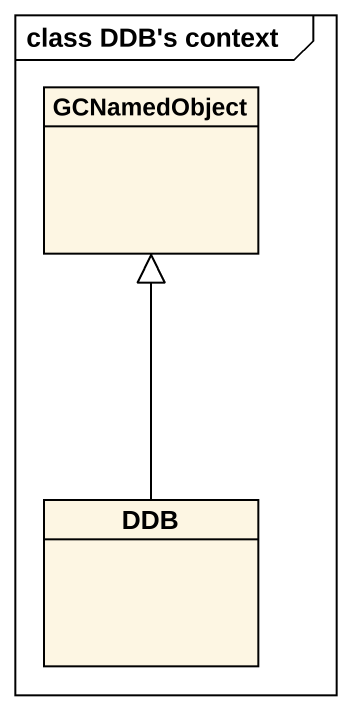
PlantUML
@startuml
mainframe class DDB's context
hide circle
hide empty members
class GCNamedObject
class DDB
DDB -up-|> GCNamedObject
@enduml
